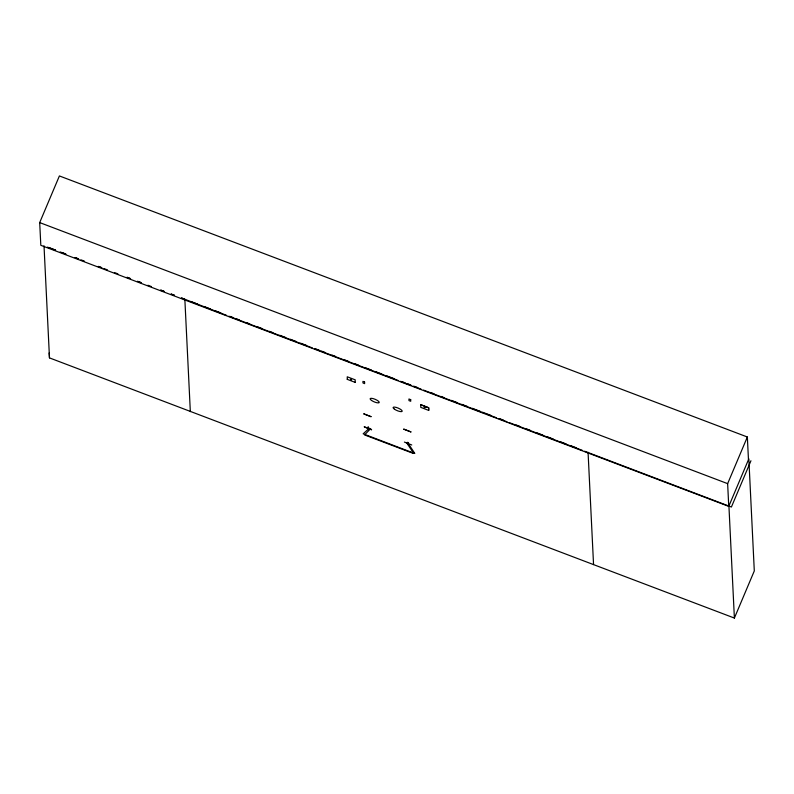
<?xml version="1.0" encoding="UTF-8"?>
<svg xmlns="http://www.w3.org/2000/svg" width="794" height="794" viewBox="0 0 794 794"><rect width="100%" height="100%" fill="white"/><g stroke="black" fill="none" stroke-linecap="round" stroke-linejoin="round"><path stroke-width="1.19" d="M364.297 426.944L371.622 429.782L364.317 426.785M404.414 442.079L411.749 444.977M588.066 452.272L593.555 564.613L734.39 618.06L754.3 570.926L748.831 458.853L728.753 506.374L40.812 245.306L39.7 222.588L59.401 175.94L747.353 436.998L748.464 459.726M355.236 382.41L347.296 379.363M368.098 427.291L367.811 428.214M368.347 427.39L367.811 428.194L368.059 427.47M368.426 427.45L368.088 428.095M368.644 428.512L368.912 427.837M413.664 452.421L413.436 453.463L364.555 434.923L370.729 428.512M420.77 404.692L428.671 407.828L428.71 410.409L420.77 407.362L420.77 404.692L428.71 407.729L428.71 410.409M407.868 443.389L408.513 442.824M408.205 443.32L408.463 442.595M728.753 506.374L727.641 483.645L747.353 436.998M750.945 460.758L731.403 507.019L584.602 451.22M371.006 416.681L363.662 413.803L371.016 416.652M403.789 429.107L411.103 431.996L403.769 429.197M413.416 452.997L414.786 453.404L408.076 443.241L406.707 442.844L413.416 452.997L363.156 433.812L369.101 428.452L370.48 429.097M39.7 222.588L727.641 483.645M47.481 247.133L55.56 250.199M60.175 251.946L65.952 254.14L62.488 252.75M75.182 257.643L78.646 258.963L75.182 257.574M80.958 259.837L84.422 261.147M104.044 268.6L107.508 269.91M114.435 272.541L117.899 273.851M127.129 277.354L130.593 278.674L127.129 277.324M147.912 285.245L151.376 286.555M184.853 299.259L181.389 297.949L226.578 315.357M191.801 301.899L197.597 304.102M204.554 306.742L210.341 308.935M214.976 310.692L220.772 312.896M230.042 316.409L233.515 317.729M235.838 318.612L239.312 319.932M246.259 322.562L249.743 323.883M256.69 326.523L262.486 328.726M269.434 331.356L272.908 332.676M279.865 335.316L285.661 337.519M290.296 339.276L296.083 341.47M300.718 343.236L306.514 345.43M315.784 348.953L319.257 350.263M321.58 351.147L325.054 352.467M332.001 355.107L335.485 356.427M344.745 359.94L348.229 361.26M355.176 363.9L358.65 365.22M365.607 367.85L371.403 370.054M376.028 371.81L381.825 374.014M386.46 375.77L394.568 378.847M401.526 381.487L405 382.807M407.322 383.681L410.796 385.001M414.269 386.321L417.743 387.641M430.487 392.474L433.971 393.794M440.918 396.434L444.392 397.754M451.349 400.394L457.136 402.588M461.771 404.354L467.567 406.548M472.202 408.305L480.31 411.381M482.633 412.265L490.742 415.341M500.012 418.855L503.485 420.175M516.229 425.018L519.713 426.338M526.66 428.968L530.134 430.288M537.091 432.928L542.878 435.132M547.513 436.889L553.309 439.082M560.266 441.722L566.053 443.925M570.688 445.682L576.484 447.876M49.784 247.917L55.56 250.11M228.9 316.23L312.32 347.891M314.632 348.774L398.062 380.425M400.375 381.309L410.806 385.269M413.128 386.142L421.237 389.229M423.549 390.102L483.804 412.969M487.278 414.289L496.548 417.803M498.86 418.686L506.979 421.763M509.291 422.636L582.29 450.337M49.149 352.983L49.486 357.896L593.555 564.613M407.769 442.228L408.255 444.759M728.922 505.986L734.39 618.06M184.863 299.527L190.332 411.6M44.017 245.812L49.486 357.896M355.196 382.5L355.196 379.83L347.246 376.793L347.256 379.463M368.128 427.142L368.585 429.723L368.128 427.142M351.057 379.393L350.551 379.363L351.573 379.75L351.057 379.393M424.582 407.292L424.075 407.262L425.098 407.65L424.582 407.292M101.731 267.717L98.277 266.407L101.731 267.667M140.985 282.614L137.521 281.304L140.985 282.585M164.07 291.378L160.606 290.068L164.07 291.368M174.462 295.318L170.998 294.008L174.462 295.308M364.585 382.003L362.937 381.368L362.957 382.986L364.615 383.621L364.585 382.003M410.697 399.66L408.94 398.985L408.96 400.603L410.726 401.278L410.697 399.66M371.513 400.434A4.933 1.37 22.9 0 0 379.125 402.657A4.933 1.37 22.9 0 0 373.438 398.697A4.933 1.37 22.9 0 0 371.513 400.434M394.459 409.188A4.933 1.37 22.9 0 0 402.072 411.421A4.933 1.37 22.9 0 0 396.385 407.461A4.933 1.37 22.9 0 0 394.459 409.188"/></g></svg>
